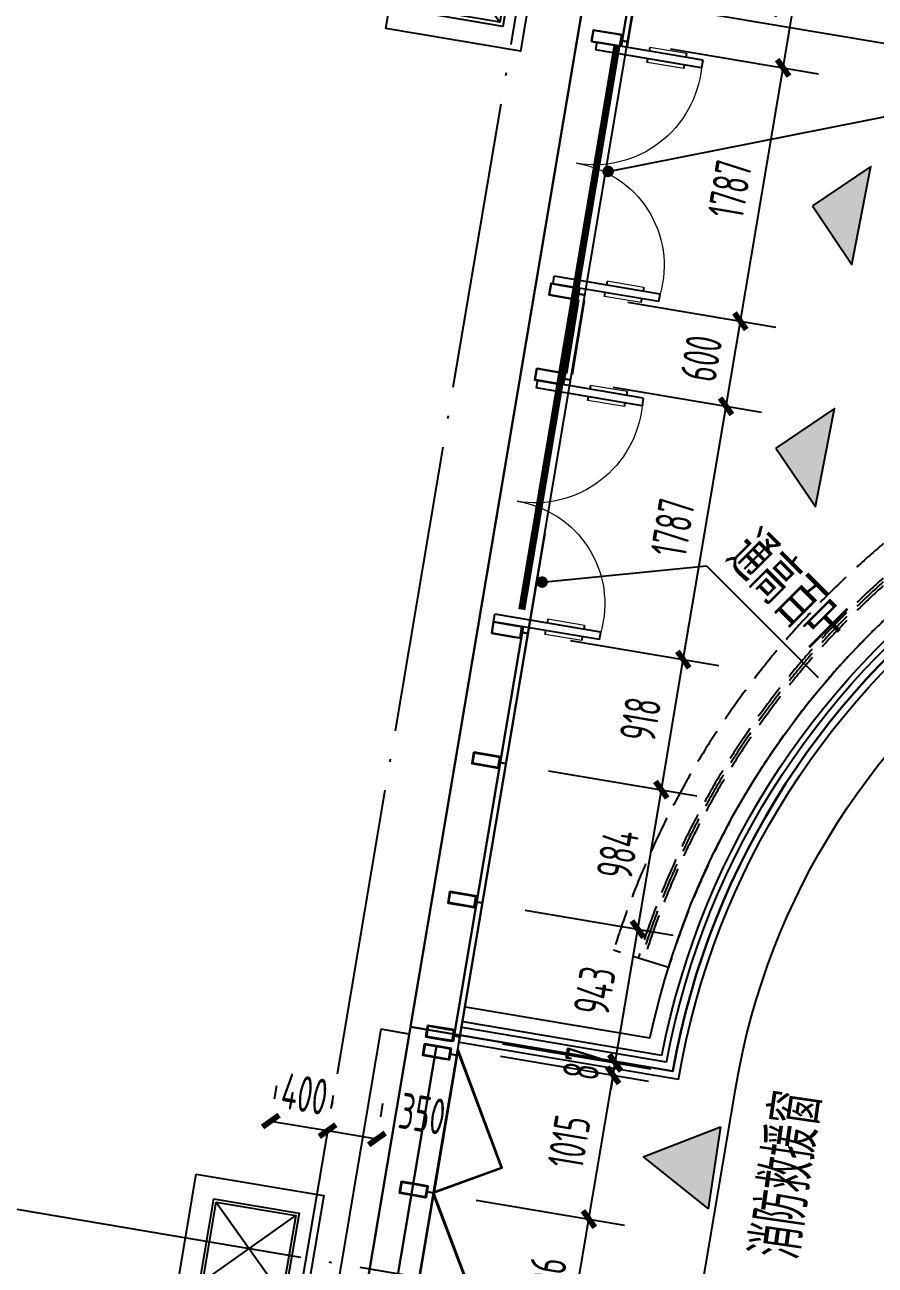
# Model space of a CAD drawing. Extents: x -936 to 12807311, y 101 to 1511157.
# Drawn here: x 12256062 to 12261976, y 1175407 to 1184034 of the extents above; entities that cross this region are included whole.
import ezdxf

# ---------------------------------------------------------------- set-up
doc = ezdxf.new("R2010")
doc.units = 0
doc.header["$LTSCALE"] = 1000
doc.header["$MEASUREMENT"] = 0
for name, pattern in [('PX-GRID-T2$0$DOTE', [2.4200000000000004, 2, -0.2, 0.02, -0.2]), ('PX-PLAN-F2-T2$0$ACAD_ISO05W100', [34, 24, -3, 0.5, -3, 0.5, -3]), ('PX-PLAN-F2-T2$0$DASH', [0.35, 0.25, -0.1]), ('PX-PLAN-F2-T2$0$DASHED', [0.75, 0.5, -0.25])]:
    doc.linetypes.add(name, pattern=pattern)
for name, color, linetype, lineweight in [('PX-GLAZ-F2$0$PX-GLAZ-F2$0$_EDO-ALUMINIUM-SECTION', 90, 'Continuous', 30), ('PX-GLAZ-F2$0$PX-GLAZ-F2$0$_EDO-GLASS-SECTION', 130, 'Continuous', 30), ('PX-GLAZ-F2$0$PX-GLAZ-F2$0$PX-GLAZ-F2$0$板边线', 36, 'Continuous', 30), ('PX-GLAZ-F2$0$PX-GLAZ-F3$0$_EDO-ALUMINIUM-SECTION', 90, 'Continuous', 30), ('PX-GLAZ-F2$0$PX-GLAZ-F3$0$_EDO-GLASS-SECTION', 130, 'Continuous', 30), ('PX-PLAN-F2-T2$0$板边线', 36, 'Continuous', 30)]:
    doc.layers.add(name, color=color, linetype=linetype, lineweight=lineweight)
for name, color, linetype in [('PX-GLAZ-F2$0$PX-GLAZ-F2$0$PX-GLAZ-F2$0$G-LINE2', 2, 'Continuous'), ('PX-GLAZ-F2$0$PX-GLAZ-F2$0$PX-GLAZ-F2$0$幕墙线', 104, 'Continuous'), ('PX-GLAZ-F2$0$PX-GLAZ-F2$0$PX-GLAZ-F2$0$平台轮廓', 3, 'Continuous'), ('PX-GLAZ-F2$0$PX-GLAZ-F2$0$PX-GLAZ-F2$0$挑檐', 53, 'Continuous'), ('PX-GLAZ-F2$0$PX-GLAZ-F3$0$WINDOW', 4, 'Continuous'), ('PX-GRID-T2$0$DOTE', 1, 'Continuous'), ('PX-PLAN-F2-T2$0$00-百叶位置', 3, 'Continuous'), ('PX-PLAN-F2-T2$0$A-FLOR', 2, 'Continuous'), ('PX-PLAN-F2-T2$0$A-SHFT', 161, 'Continuous'), ('PX-PLAN-F2-T2$0$DIM_LEAD', 3, 'Continuous'), ('PX-PLAN-F2-T2$0$E_STAIR', 2, 'Continuous'), ('PX-PLAN-F2-T2$0$PUB_DIM', 3, 'Continuous'), ('PX-PLAN-F2-T2$0$PUB_TEXT', 7, 'Continuous'), ('PX-PLAN-F2-T2$0$REDLINE', 1, 'PX-PLAN-F2-T2$0$ACAD_ISO05W100'), ('PX-PLAN-F2-T2$0$WALL', 9, 'Continuous'), ('PX-PLAN-F2-T2$0$X-01-10-01$0$A-FIRE-SYMB', 1, 'Continuous'), ('TX-CORE-T2-F2$0$T2-COLS-F2$0$0S-COLS-LINE', 90, 'Continuous')]:
    doc.layers.add(name, color=color, linetype=linetype)
doc.styles.add('PX-PLAN-F2-T2$0$XD2008', font='xd-hzs.shx', dxfattribs={"width": 0.7, "bigfont": 'xd-hztxt.shx'})
doc.styles.add('PX-PLAN-F2-T2$0$XD2008_T3', font='xd-hzs.shx', dxfattribs={"width": 0.7, "bigfont": 'xd-hztxt.shx'})
doc.dimstyles.new('PX-PLAN-F2-T2$0$_TCH_ARCH&&100', dxfattribs={"dimtxt": 250, "dimasz": 100, "dimexe": 250, "dimexo": 300, "dimgap": 100, "dimtad": 1, "dimdec": 0, "dimzin": 0, "dimdsep": 46, "dimtxsty": 'PX-PLAN-F2-T2$0$XD2008_T3', "dimblk": 'PX-PLAN-F2-T2$0$_ArchTick', "dimcen": 0.09, "dimclrd": 1, "dimclrt": 4, "dimazin": 2, "dimtfac": 1, "dimtdec": 0, "dimtix": 1, "dimtmove": 2, "dimatfit": 3, "dimfxl": 0, "dimtolj": 1, "dimtzin": 0, "dimarcsym": 0})

# ---------------------------------------------------------------- blocks, each defined once
blk = doc.blocks.new('PX-PLAN-F2-T2$0$X-01-10-01$0$A$C085A2715')
at = {"layer": 'PX-PLAN-F2-T2$0$X-01-10-01$0$A-FIRE-SYMB', "ltscale": 3}
h = blk.add_hatch(color=256, dxfattribs=at)
edge = h.paths.add_edge_path()
edge.add_line((0, 0), (-2080.34385581821, -2080.343855792351))
edge.add_line((-2080.34385580942, -2080.343855798244), (2080.343855801475, -2080.343855824046))
edge.add_line((2080.343855794519, -2080.343855828047), (1.833541318774223e-09, -9.894847607938573e-09))
blk.add_lwpolyline([(0, 0), (-2080.34385580942, -2080.343855798244), (2080.343855794519, -2080.343855828047), (0, 0)], dxfattribs=at)
blk = doc.blocks.new('PX-PLAN-F2-T2$0$eee')
at = {"layer": 'PX-PLAN-F2-T2$0$REDLINE', "linetype": 'PX-PLAN-F2-T2$0$DASHED', "ltscale": 10}
h = blk.add_hatch(color=10, dxfattribs=at)
h.dxf.hatch_style = 1
h.paths.add_polyline_path([(4266.175494085066, 14241.84335757792), (4406.630068412051, 14801.84857709892), (4821.38152760081, 14400.2087378893)])
at = {"layer": 'PX-PLAN-F2-T2$0$REDLINE', "color": 10, "linetype": 'PX-PLAN-F2-T2$0$DASHED', "ltscale": 10}
for points in [[(4266.175494085066, 14241.84335757792), (4406.630068412051, 14801.84857709892), (4821.38152760081, 14400.2087378893)], [(4266.175494085066, 14241.84335757792), (4821.38152760081, 14400.2087378893)]]:
    blk.add_lwpolyline(points, dxfattribs=at)
at = {"layer": 'PX-PLAN-F2-T2$0$A-SHFT', "linetype": 'PX-PLAN-F2-T2$0$DASH', "ltscale": 1000, "insert": (4944.558214220218, 14982.60149098001), "char_height": 350, "attachment_point": 5, "rotation": 136.34373353901313, "style": 'PX-PLAN-F2-T2$0$XD2008'}
blk.add_mtext_dynamic_manual_height_columns('消防救援窗', width=2638.099452360598, gutter_width=1750, heights=[0], dxfattribs=at)
blk = doc.blocks.new('PX-PLAN-F2-T2$0$A$C5CD76682')
at = {"layer": 'PX-PLAN-F2-T2$0$A-FLOR', "linetype": 'PX-PLAN-F2-T2$0$DASH'}
blk.add_line((-14700.3938829992, -115586.6341785095), (-15096.78993940353, -115533.0602439274), dxfattribs=at)
for points in [[(-68933.35133483633, -78064.47829573462), (-55368.02361179516, -64469.00203126902, -0.1986928279657215), (-49720.53189619258, -62119.58896399988), (-46347.69186406024, -62112.99582267599), (-46347.69293056801, -59066.19324477576), (-45279.02928960696, -59066.25828456646), (-34909.58160972968, -69435.86935456516, 0.1006262629319117), (-34477.59363347106, -72050.24720575986), (-33757.18446526863, -73939.30945010157, 0.03454356168441677), (-30907.60119462386, -79200.10828632815, 0.03812612594061024), (-27619.50314404629, -83592.30915138172), (-26196.47180199996, -85052.3194923331, 0.07572757434310838), (-21840.38793206587, -88509.80089817243, 0.172624993256685), (-3750.35230627656, -87883.58825255837), (-3744.766391277313, -110725.1958399038, 0.02621051408109469), (-4335.82475765422, -110692.7006314634), (-9101.299552245066, -110693.3660044852, 0.3753921733041224), (-14700.3938829992, -115586.6341785095)], [(-14878.77210838161, -115562.5259079472, -0.3753921733041775), (-9101.299551161006, -110513.3660044833), (-4335.612964402884, -110512.7006001375, -0.01763374313994001), (-3924.814569558948, -110528.2099464503), (-3930.287918843329, -88146.89971460542, -0.1703051523854325), (-21913.10867368057, -88675.56285597896, -0.07595757784907274), (-26326.86688517034, -85176.42309203139), (-27751.77665533312, -83714.48550998839, -0.03815961688018475), (-31059.49175537191, -79296.69636818022, -0.03457622140681653), (-33923.34988056682, -74008.74417679524), (-34645.77871554159, -72114.38594731921, -0.09771003371985143), (-35091.90856849216, -69508.09996965853), (-45353.59309916012, -59246.25374688162), (-46167.69286755659, -59246.20420006802), (-46167.69180117734, -62292.64430706622), (-49720.18003747426, -62299.58862009784, 0.1986928279656787), (-55240.60318947211, -64596.13989335252), (-68805.9309125524, -78191.61615785817)], [(-14898.5919112023, -115559.847211218, -0.3753921733041698), (-9101.299551041797, -110493.3660044847), (-4335.589659003541, -110492.7005966888, -0.01671499834421015), (-3944.819822285324, -110506.7332353196), (-3950.280805874616, -88175.98810034199, -0.1700499546230562), (-21921.18669195659, -88693.98063787166, -0.0759828745598297), (-26341.3547817003, -85190.21283852076), (-27766.47319384292, -83728.06119271228, -0.0381633226824409), (-31076.36848434247, -79307.42837727489, -0.03457983780074109), (-33941.81293746643, -74016.4585355143), (-34664.46594688296, -72121.51247415924, -0.09739365978734307), (-35112.11377280578, -69516.1789410566), (-45361.87796688639, -59266.25324269431), (-46147.6928605549, -59266.20541732246), (-46147.69179419056, -62312.60524977557), (-49720.14094206132, -62319.58858188661, 0.19869282796569), (-55226.44536476955, -64610.26632247353), (-68791.77308785543, -78205.74258698337)], [(-14918.41171402112, -115557.1685144897, -0.3753921733041062), (-9101.299550920725, -110473.3660044838), (-4335.566398179159, -110472.7005932457, -0.015802777303279), (-3964.825055746362, -110485.3353079013), (-3970.273701041937, -88205.04322223226, -0.1697952622343388), (-21929.26430450566, -88712.39837656962, -0.0760081199583969), (-26355.84258954972, -85204.0026759957), (-27781.1696290113, -83741.63698146446, -0.03816702541763414), (-31093.24521331489, -79318.1603863691, -0.03458345170460089), (-33960.27604588307, -74024.17275914596), (-34683.15317822434, -72128.63900099928, -0.09707877194841798), (-35132.30851110071, -69524.26837864378), (-45370.16283461452, -59286.25273850793), (-46127.69285355695, -59286.20663457736), (-46127.69178720377, -62332.56619248493), (-49720.10184664652, -62339.58854367537, 0.1986928279657), (-55212.28754006699, -64624.39275159361), (-68777.6152631566, -78219.86901610857)], [(-15096.78993940353, -115533.0602439274, -0.3753921733041229), (-9101.299549838528, -110293.3660044842), (-4335.359019456431, -110292.7005625363, -0.007873180019193196), (-4144.871323412284, -110296.1622010535), (-4150.210119074211, -88465.06102394965, -0.16752545991723), (-22001.9446068909, -88878.15614328673, -0.07623304675654877), (-26486.2288930025, -85328.1152835614), (-27913.43290915154, -83863.82383708749, -0.03820021271146339), (-31245.13577406295, -79414.74846822163, -0.03461586537929477), (-34126.44625825249, -74093.5949069229), (-34851.33826029487, -72192.77774255816, -0.09430977335149167), (-35313.59894663282, -69597.53553329734), (-45444.72664416209, -59466.24820082355), (-45947.69279054366, -59466.2175898701), (-45947.69172431901, -62512.21467687422), (-49719.7499879282, -62519.58819977334, 0.1986928279656756), (-55084.8671177458, -64751.53061367804), (-68650.19484087639, -78347.00687823398)]]:
    blk.add_lwpolyline(points, format="xyb", dxfattribs=at)
blk = doc.blocks.new('PX-PLAN-F2-T2$0$_ArchTick')
at = {"color": 0, "linetype": 'ByBlock', "const_width": 0.4}
blk.add_lwpolyline([(-0.5, -0.5), (0.5, 0.5)], dxfattribs=at)
blk = doc.blocks.new('*D868')
at = {"layer": 'Defpoints', "color": 0, "transparency": 16777216}
for p in [(12258511.43780387, 1176284.585465941), (12258143.94964943, 1176201.117314151), (12258487.5751979, 1176143.144147807)]:
    blk.add_point(p, dxfattribs=at)
at = {"layer": 'PX-PLAN-F2-T2$0$PUB_DIM', "color": 0, "lineweight": -2, "transparency": 16777216}
for p, q in [((12258193.85745327, 1176496.936872525), (12258209.40209193, 1176589.07493093)), ((12258537.48300174, 1176438.963706181), (12258553.0276404, 1176531.101764586))]:
    blk.add_line(p, q, dxfattribs=at)
at = {"layer": 'PX-PLAN-F2-T2$0$PUB_DIM', "color": 1, "lineweight": -2, "transparency": 16777216}
blk.add_line((12258167.8122554, 1176342.558632286), (12258511.43780387, 1176284.585465941), dxfattribs=at)
at = {"layer": 'PX-PLAN-F2-T2$0$PUB_DIM', "color": 1, "lineweight": -2, "transparency": 16777216, "xscale": 100, "yscale": 100, "zscale": 100}
for p, rotation in [((12258167.8122554, 1176342.558632286), 170.4237892473027), ((12258511.43780387, 1176284.585465941), 350.4237892473026)]:
    blk.add_blockref('PX-PLAN-F2-T2$0$_ArchTick', p, dxfattribs=dict(at, rotation=rotation))
at = {"layer": 'PX-PLAN-F2-T2$0$PUB_DIM', "color": 4, "transparency": 16777216, "insert": (12258826.67356253, 1176459.581588171), "char_height": 250, "attachment_point": 5, "rotation": 350.42378924730264, "style": 'PX-PLAN-F2-T2$0$XD2008_T3'}
blk.add_mtext('\\A1;350', dxfattribs=at)
blk = doc.blocks.new('*D869')
at = {"layer": 'Defpoints', "color": 0, "transparency": 16777216}
for p in [(12258167.8122554, 1176342.558632285), (12257749.11246924, 1176267.730409797), (12258143.94964943, 1176201.117314152)]:
    blk.add_point(p, dxfattribs=at)
at = {"layer": 'PX-PLAN-F2-T2$0$PUB_DIM', "color": 0, "lineweight": -2, "transparency": 16777216}
for p, q in [((12257799.02027307, 1176563.549968171), (12257814.56491174, 1176655.688026576)), ((12258193.85745327, 1176496.936872525), (12258209.40209193, 1176589.07493093))]:
    blk.add_line(p, q, dxfattribs=at)
at = {"layer": 'PX-PLAN-F2-T2$0$PUB_DIM', "color": 1, "lineweight": -2, "transparency": 16777216}
blk.add_line((12257772.97507521, 1176409.171727931), (12258167.8122554, 1176342.558632285), dxfattribs=at)
at = {"layer": 'PX-PLAN-F2-T2$0$PUB_DIM', "color": 1, "lineweight": -2, "transparency": 16777216, "xscale": 100, "yscale": 100, "zscale": 100}
for p, rotation in [((12257772.97507521, 1176409.171727931), 170.4237892472981), ((12258167.8122554, 1176342.558632285), 350.4237892472981)]:
    blk.add_blockref('PX-PLAN-F2-T2$0$_ArchTick', p, dxfattribs=dict(at, rotation=rotation))
at = {"layer": 'PX-PLAN-F2-T2$0$PUB_DIM', "color": 4, "transparency": 16777216, "insert": (12258007.82451819, 1176597.729848888), "char_height": 250, "attachment_point": 5, "rotation": 350.42378924662603, "style": 'PX-PLAN-F2-T2$0$XD2008_T3'}
blk.add_mtext('\\A1;400', dxfattribs=at)
blk = doc.blocks.new('*D987')
at = {"layer": 'Defpoints', "color": 0, "transparency": 16777216}
for p in [(12260409.11875334, 1184821.634729553), (12261488.67980905, 1184639.53799253), (12260256.37717454, 1183916.105818073)]:
    blk.add_point(p, dxfattribs=at)
at = {"layer": 'PX-PLAN-F2-T2$0$PUB_DIM', "color": 0, "lineweight": -2, "transparency": 16777216}
for p, q in [((12260704.9399443, 1184771.736603522), (12261735.19746818, 1184597.956220838)), ((12260552.1983655, 1183866.207692043), (12261582.45588938, 1183692.427309359))]:
    blk.add_line(p, q, dxfattribs=at)
at = {"layer": 'PX-PLAN-F2-T2$0$PUB_DIM', "color": 1, "lineweight": -2, "transparency": 16777216}
blk.add_line((12261335.93823025, 1183734.009081051), (12261488.67980905, 1184639.53799253), dxfattribs=at)
at = {"layer": 'PX-PLAN-F2-T2$0$PUB_DIM', "color": 1, "lineweight": -2, "transparency": 16777216, "xscale": 100, "yscale": 100, "zscale": 100}
for p, rotation in [((12261488.67980905, 1184639.53799253), 80.42566368662746), ((12261335.93823025, 1183734.009081051), 260.4256636866274)]:
    blk.add_blockref('PX-PLAN-F2-T2$0$_ArchTick', p, dxfattribs=dict(at, rotation=rotation))
at = {"layer": 'PX-PLAN-F2-T2$0$PUB_DIM', "color": 4, "transparency": 16777216, "insert": (12261190.44312643, 1184224.197131317), "char_height": 250, "attachment_point": 5, "rotation": 80.42566368662746, "style": 'PX-PLAN-F2-T2$0$XD2008_T3'}
blk.add_mtext('\\A1;918', dxfattribs=at)
blk = doc.blocks.new('*D988')
at = {"layer": 'Defpoints', "color": 0, "transparency": 16777216}
for p in [(12260256.37717454, 1183916.105818074), (12261335.93823025, 1183734.009081051), (12259959.17697754, 1182154.153552025)]:
    blk.add_point(p, dxfattribs=at)
at = {"layer": 'PX-PLAN-F2-T2$0$PUB_DIM', "color": 0, "lineweight": -2, "transparency": 16777216}
for p, q in [((12260552.1983655, 1183866.207692043), (12261582.45588938, 1183692.427309359)), ((12260254.99816849, 1182104.255425994), (12261285.25569237, 1181930.47504331))]:
    blk.add_line(p, q, dxfattribs=at)
at = {"layer": 'PX-PLAN-F2-T2$0$PUB_DIM', "color": 1, "lineweight": -2, "transparency": 16777216}
blk.add_line((12261038.73803324, 1181972.056815002), (12261335.93823025, 1183734.009081051), dxfattribs=at)
at = {"layer": 'PX-PLAN-F2-T2$0$PUB_DIM', "color": 1, "lineweight": -2, "transparency": 16777216, "xscale": 100, "yscale": 100, "zscale": 100}
for p, rotation in [((12261335.93823025, 1183734.009081051), 80.42566368661909), ((12261038.73803324, 1181972.056815002), 260.4256636866191)]:
    blk.add_blockref('PX-PLAN-F2-T2$0$_ArchTick', p, dxfattribs=dict(at, rotation=rotation))
at = {"layer": 'PX-PLAN-F2-T2$0$PUB_DIM', "color": 4, "transparency": 16777216, "insert": (12260965.47223853, 1182890.456542549), "char_height": 250, "attachment_point": 5, "rotation": 80.42566368661909, "style": 'PX-PLAN-F2-T2$0$XD2008_T3'}
blk.add_mtext('\\A1;1787', dxfattribs=at)
blk = doc.blocks.new('*D989')
at = {"layer": 'Defpoints', "color": 0, "transparency": 16777216}
for p in [(12259959.17697754, 1182154.153552024), (12261038.73803324, 1181972.056815003), (12259859.38136963, 1181562.514988986)]:
    blk.add_point(p, dxfattribs=at)
at = {"layer": 'PX-PLAN-F2-T2$0$PUB_DIM', "color": 0, "lineweight": -2, "transparency": 16777216}
for p, q in [((12260254.99816849, 1182104.255425994), (12261285.25569237, 1181930.475043311)), ((12260155.20256058, 1181512.616862955), (12261185.46008446, 1181338.836480272))]:
    blk.add_line(p, q, dxfattribs=at)
at = {"layer": 'PX-PLAN-F2-T2$0$PUB_DIM', "color": 1, "lineweight": -2, "transparency": 16777216}
blk.add_line((12260938.94242533, 1181380.418251964), (12261038.73803324, 1181972.056815003), dxfattribs=at)
at = {"layer": 'PX-PLAN-F2-T2$0$PUB_DIM', "color": 1, "lineweight": -2, "transparency": 16777216, "xscale": 100, "yscale": 100, "zscale": 100}
for p, rotation in [((12261038.73803324, 1181972.056815003), 80.42566368666884), ((12260938.94242533, 1181380.418251964), 260.4256636866689)]:
    blk.add_blockref('PX-PLAN-F2-T2$0$_ArchTick', p, dxfattribs=dict(at, rotation=rotation))
at = {"layer": 'PX-PLAN-F2-T2$0$PUB_DIM', "color": 4, "transparency": 16777216, "insert": (12260766.97433607, 1181713.661128005), "char_height": 250, "attachment_point": 5, "rotation": 80.42566368666884, "style": 'PX-PLAN-F2-T2$0$XD2008_T3'}
blk.add_mtext('\\A1;600', dxfattribs=at)
blk = doc.blocks.new('*D990')
at = {"layer": 'Defpoints', "color": 0, "transparency": 16777216}
for p in [(12259859.38136963, 1181562.514988986), (12260938.94242534, 1181380.418251964), (12259562.18650776, 1179800.594352308)]:
    blk.add_point(p, dxfattribs=at)
at = {"layer": 'PX-PLAN-F2-T2$0$PUB_DIM', "color": 0, "lineweight": -2, "transparency": 16777216}
for p, q in [((12260155.20256059, 1181512.616862955), (12261185.46008447, 1181338.836480272)), ((12259858.00769872, 1179750.696226278), (12260888.2652226, 1179576.915843594))]:
    blk.add_line(p, q, dxfattribs=at)
at = {"layer": 'PX-PLAN-F2-T2$0$PUB_DIM', "color": 1, "lineweight": -2, "transparency": 16777216}
blk.add_line((12260641.74756347, 1179618.497615286), (12260938.94242534, 1181380.418251964), dxfattribs=at)
at = {"layer": 'PX-PLAN-F2-T2$0$PUB_DIM', "color": 1, "lineweight": -2, "transparency": 16777216, "xscale": 100, "yscale": 100, "zscale": 100}
for p, rotation in [((12260938.94242534, 1181380.418251964), 80.42566368665398), ((12260641.74756347, 1179618.497615286), 260.425663686654)]:
    blk.add_blockref('PX-PLAN-F2-T2$0$_ArchTick', p, dxfattribs=dict(at, rotation=rotation))
at = {"layer": 'PX-PLAN-F2-T2$0$PUB_DIM', "color": 4, "transparency": 16777216, "insert": (12260568.47910118, 1180536.881528147), "char_height": 250, "attachment_point": 5, "rotation": 80.42566368665396, "style": 'PX-PLAN-F2-T2$0$XD2008_T3'}
blk.add_mtext('\\A1;1787', dxfattribs=at)
blk = doc.blocks.new('*D991')
at = {"layer": 'Defpoints', "color": 0, "transparency": 16777216}
for p in [(12259562.18650776, 1179800.594352309), (12260641.74756346, 1179618.497615286), (12259409.55988536, 1178895.746960178)]:
    blk.add_point(p, dxfattribs=at)
at = {"layer": 'PX-PLAN-F2-T2$0$PUB_DIM', "color": 0, "lineweight": -2, "transparency": 16777216}
for p, q in [((12259858.00769872, 1179750.696226278), (12260888.2652226, 1179576.915843594)), ((12259705.38107631, 1178845.848834148), (12260735.63860019, 1178672.068451464))]:
    blk.add_line(p, q, dxfattribs=at)
at = {"layer": 'PX-PLAN-F2-T2$0$PUB_DIM', "color": 1, "lineweight": -2, "transparency": 16777216}
blk.add_line((12260489.12094106, 1178713.650223156), (12260641.74756346, 1179618.497615286), dxfattribs=at)
at = {"layer": 'PX-PLAN-F2-T2$0$PUB_DIM', "color": 1, "lineweight": -2, "transparency": 16777216, "xscale": 100, "yscale": 100, "zscale": 100}
for p, rotation in [((12260641.74756346, 1179618.497615286), 80.42566368664262), ((12260489.12094106, 1178713.650223156), 260.4256636866426)]:
    blk.add_blockref('PX-PLAN-F2-T2$0$_ArchTick', p, dxfattribs=dict(at, rotation=rotation))
at = {"layer": 'PX-PLAN-F2-T2$0$PUB_DIM', "color": 4, "transparency": 16777216, "insert": (12260343.56835905, 1179203.497513743), "char_height": 250, "attachment_point": 5, "rotation": 80.42566368664262, "style": 'PX-PLAN-F2-T2$0$XD2008_T3'}
blk.add_mtext('\\A1;918', dxfattribs=at)
blk = doc.blocks.new('*D992')
at = {"layer": 'Defpoints', "color": 0, "transparency": 16777216}
for p in [(12259409.55988535, 1178895.746960177), (12260489.12094106, 1178713.650223155), (12259245.93753308, 1177925.711350312)]:
    blk.add_point(p, dxfattribs=at)
at = {"layer": 'PX-PLAN-F2-T2$0$PUB_DIM', "color": 0, "lineweight": -2, "transparency": 16777216}
for p, q in [((12259705.38107631, 1178845.848834147), (12260735.63860019, 1178672.068451463)), ((12259541.75872404, 1177875.813224282), (12260572.01624792, 1177702.032841598))]:
    blk.add_line(p, q, dxfattribs=at)
at = {"layer": 'PX-PLAN-F2-T2$0$PUB_DIM', "color": 1, "lineweight": -2, "transparency": 16777216}
blk.add_line((12260325.49858879, 1177743.61461329), (12260489.12094106, 1178713.650223155), dxfattribs=at)
at = {"layer": 'PX-PLAN-F2-T2$0$PUB_DIM', "color": 1, "lineweight": -2, "transparency": 16777216, "xscale": 100, "yscale": 100, "zscale": 100}
for p, rotation in [((12260489.12094106, 1178713.650223155), 80.42566368663881), ((12260325.49858879, 1177743.61461329), 260.4256636866388)]:
    blk.add_blockref('PX-PLAN-F2-T2$0$_ArchTick', p, dxfattribs=dict(at, rotation=rotation))
at = {"layer": 'PX-PLAN-F2-T2$0$PUB_DIM', "color": 4, "transparency": 16777216, "insert": (12260185.44387171, 1178266.056012747), "char_height": 250, "attachment_point": 5, "rotation": 80.42566368663881, "style": 'PX-PLAN-F2-T2$0$XD2008_T3'}
blk.add_mtext('\\A1;984', dxfattribs=at)
blk = doc.blocks.new('*D993')
at = {"layer": 'Defpoints', "color": 0, "transparency": 16777216}
for p in [(12259245.93753308, 1177925.711350313), (12260325.49858879, 1177743.614613289), (12259089.06416795, 1176995.687131061)]:
    blk.add_point(p, dxfattribs=at)
at = {"layer": 'PX-PLAN-F2-T2$0$PUB_DIM', "color": 0, "lineweight": -2, "transparency": 16777216}
for p, q in [((12259541.75872404, 1177875.813224282), (12260572.01624792, 1177702.032841597)), ((12259384.88535891, 1176945.78900503), (12260415.14288278, 1176772.008622345))]:
    blk.add_line(p, q, dxfattribs=at)
at = {"layer": 'PX-PLAN-F2-T2$0$PUB_DIM', "color": 1, "lineweight": -2, "transparency": 16777216}
blk.add_line((12260168.62522366, 1176813.590394037), (12260325.49858879, 1177743.614613289), dxfattribs=at)
at = {"layer": 'PX-PLAN-F2-T2$0$PUB_DIM', "color": 1, "lineweight": -2, "transparency": 16777216, "xscale": 100, "yscale": 100, "zscale": 100}
for p, rotation in [((12260325.49858879, 1177743.614613289), 80.42566368660971), ((12260168.62522366, 1176813.590394037), 260.4256636866097)]:
    blk.add_blockref('PX-PLAN-F2-T2$0$_ArchTick', p, dxfattribs=dict(at, rotation=rotation))
at = {"layer": 'PX-PLAN-F2-T2$0$PUB_DIM', "color": 4, "transparency": 16777216, "insert": (12260025.19601301, 1177316.026098188), "char_height": 250, "attachment_point": 5, "rotation": 80.42566368660971, "style": 'PX-PLAN-F2-T2$0$XD2008_T3'}
blk.add_mtext('\\A1;943', dxfattribs=at)
blk = doc.blocks.new('*D994')
at = {"layer": 'Defpoints', "color": 0, "transparency": 16777216}
for p in [(12259074.59206026, 1176909.889196903), (12259089.06416795, 1176995.68713107), (12260168.62522366, 1176813.590394037)]:
    blk.add_point(p, dxfattribs=at)
at = {"layer": 'PX-PLAN-F2-T2$0$PUB_DIM', "color": 0, "lineweight": -2, "transparency": 16777216}
for p, q in [((12259384.88535891, 1176945.789005037), (12260415.14288279, 1176772.008622343)), ((12259370.41325122, 1176859.99107087), (12260400.6707751, 1176686.210688176))]:
    blk.add_line(p, q, dxfattribs=at)
at = {"layer": 'PX-PLAN-F2-T2$0$PUB_DIM', "color": 1, "lineweight": -2, "transparency": 16777216}
for p, q in [((12260168.62522366, 1176813.590394037), (12260185.25793234, 1176912.197457689)), ((12260154.15311597, 1176727.79245987), (12260168.62522366, 1176813.590394037)), ((12260154.15311597, 1176727.79245987), (12260137.52040729, 1176629.185396218))]:
    blk.add_line(p, q, dxfattribs=at)
at = {"layer": 'PX-PLAN-F2-T2$0$PUB_DIM', "color": 1, "lineweight": -2, "transparency": 16777216, "xscale": 100, "yscale": 100, "zscale": 100}
for p, rotation in [((12260168.62522366, 1176813.590394037), 260.425663686117), ((12260154.15311597, 1176727.79245987), 80.42566368611703)]:
    blk.add_blockref('PX-PLAN-F2-T2$0$_ArchTick', p, dxfattribs=dict(at, rotation=rotation))
at = {"layer": 'PX-PLAN-F2-T2$0$PUB_DIM', "color": 4, "transparency": 16777216, "insert": (12259939.52327659, 1176808.11502148), "char_height": 250, "attachment_point": 5, "rotation": 80.42566368611706, "style": 'PX-PLAN-F2-T2$0$XD2008_T3'}
blk.add_mtext('\\A1;87', dxfattribs=at)
blk = doc.blocks.new('*D995')
at = {"layer": 'Defpoints', "color": 0, "transparency": 16777216}
for p in [(12259074.59206026, 1176909.889196893), (12260154.15311597, 1176727.792459871), (12258905.83230185, 1175909.39645918)]:
    blk.add_point(p, dxfattribs=at)
at = {"layer": 'PX-PLAN-F2-T2$0$PUB_DIM', "color": 0, "lineweight": -2, "transparency": 16777216}
for p, q in [((12259370.41325122, 1176859.991070862), (12260400.6707751, 1176686.21068818)), ((12259201.65349281, 1175859.49833315), (12260231.91101669, 1175685.717950467))]:
    blk.add_line(p, q, dxfattribs=at)
at = {"layer": 'PX-PLAN-F2-T2$0$PUB_DIM', "color": 1, "lineweight": -2, "transparency": 16777216}
blk.add_line((12259985.39335756, 1175727.299722159), (12260154.15311597, 1176727.792459871), dxfattribs=at)
at = {"layer": 'PX-PLAN-F2-T2$0$PUB_DIM', "color": 1, "lineweight": -2, "transparency": 16777216, "xscale": 100, "yscale": 100, "zscale": 100}
for p, rotation in [((12260154.15311597, 1176727.792459871), 80.42566368669748), ((12259985.39335756, 1175727.299722159), 260.4256636866974)]:
    blk.add_blockref('PX-PLAN-F2-T2$0$_ArchTick', p, dxfattribs=dict(at, rotation=rotation))
at = {"layer": 'PX-PLAN-F2-T2$0$PUB_DIM', "color": 4, "transparency": 16777216, "insert": (12259847.90734354, 1176264.969685537), "char_height": 250, "attachment_point": 5, "rotation": 80.42566368669746, "style": 'PX-PLAN-F2-T2$0$XD2008_T3'}
blk.add_mtext('\\A1;1015', dxfattribs=at)
blk = doc.blocks.new('*D996')
at = {"layer": 'Defpoints', "color": 0, "transparency": 16777216}
for p in [(12258905.83230185, 1175909.396459182), (12259985.39335755, 1175727.299722159), (12258738.49091559, 1174917.312545056)]:
    blk.add_point(p, dxfattribs=at)
at = {"layer": 'PX-PLAN-F2-T2$0$PUB_DIM', "color": 0, "lineweight": -2, "transparency": 16777216}
for p, q in [((12259201.6534928, 1175859.498333152), (12260231.91101668, 1175685.717950466)), ((12259034.31210654, 1174867.414419025), (12260064.56963042, 1174693.63403634))]:
    blk.add_line(p, q, dxfattribs=at)
at = {"layer": 'PX-PLAN-F2-T2$0$PUB_DIM', "color": 1, "lineweight": -2, "transparency": 16777216}
blk.add_line((12259818.05197129, 1174735.215808032), (12259985.39335755, 1175727.299722159), dxfattribs=at)
at = {"layer": 'PX-PLAN-F2-T2$0$PUB_DIM', "color": 1, "lineweight": -2, "transparency": 16777216, "xscale": 100, "yscale": 100, "zscale": 100}
for p, rotation in [((12259985.39335755, 1175727.299722159), 80.42566368655513), ((12259818.05197129, 1174735.215808032), 260.4256636865551)]:
    blk.add_blockref('PX-PLAN-F2-T2$0$_ArchTick', p, dxfattribs=dict(at, rotation=rotation))
at = {"layer": 'PX-PLAN-F2-T2$0$PUB_DIM', "color": 4, "transparency": 16777216, "insert": (12259679.85677121, 1175268.681359619), "char_height": 250, "attachment_point": 5, "rotation": 80.42566368655513, "style": 'PX-PLAN-F2-T2$0$XD2008_T3'}
blk.add_mtext('\\A1;1006', dxfattribs=at)
blk = doc.blocks.new('TX-CORE-T2-F2$0$T2-COLS-F2$0$COL-600X600')
at = {"layer": 'Defpoints'}
for p, q in [((-279.9999999990687, -280.0000000018626), (280, 280.0000000018626)), ((-280, 279.9999999981374), (280, -280.0000000018626))]:
    blk.add_line(p, q, dxfattribs=at)
blk.add_lwpolyline([(-450.0000000009313, 449.9999999981374), (449.9999999990687, 450), (450, -450), (-450, -450.0000000018626)], close=True, dxfattribs=at)
at = {"layer": 'TX-CORE-T2-F2$0$T2-COLS-F2$0$0S-COLS-LINE'}
for points in [[(-300, 300), (300, 300), (300, -300.0000000018626), (-300, -300)], [(-280, 279.9999999981374), (280, 280), (280, -280.0000000018626), (-280, -280.0000000018626)]]:
    blk.add_lwpolyline(points, close=True, dxfattribs=at)
blk = doc.blocks.new('*U439')
at = {"layer": 'Defpoints'}
for p, q in [((-299.9999999988358, -300.0000000006985), (299.9999999993015, 300.0000000011642)), ((-299.9999999988358, 299.9999999993015), (300.0000000011642, -300.0000000016298))]:
    blk.add_line(p, q, dxfattribs=at)
blk.add_lwpolyline([(-474.9999999988358, 475.0000000002328), (474.9999999993015, 475.0000000011642), (474.9999999993015, -474.9999999993015), (-474.9999999988358, -474.9999999997672)], close=True, dxfattribs=at)
at = {"layer": 'TX-CORE-T2-F2$0$T2-COLS-F2$0$0S-COLS-LINE'}
for points in [[(-324.9999999969732, 325.0000000020955), (325.0000000011642, 325.0000000011642), (324.9999999993015, -325.0000000006985), (-324.9999999988358, -324.9999999979045)], [(-300.0000000006985, 299.9999999993015), (299.9999999993015, 300.0000000011642), (300.0000000011642, -300.0000000006985), (-299.9999999988358, -300.0000000002328)]]:
    blk.add_lwpolyline(points, close=True, dxfattribs=at)
blk = doc.blocks.new('TX-CORE-T2-F2$0$T2-COLS-F2')
at = {"layer": 'TX-CORE-T2-F2$0$T2-COLS-F2$0$0S-COLS-LINE'}
for name, p, rotation in [('*U439', (12259120.78732899, 1184396.740449593), 350.4236160359807), ('TX-CORE-T2-F2$0$T2-COLS-F2$0$COL-600X600', (12257623.52638512, 1175522.158224724), 350.4236160359247)]:
    blk.add_blockref(name, p, dxfattribs=dict(at, rotation=rotation))
blk = doc.blocks.new('TX-CORE-T2-F2')
blk.add_blockref('TX-CORE-T2-F2$0$T2-COLS-F2', (0, 0))
blk = doc.blocks.new('PX-GLAZ-F2$0$PX-GLAZ-F2$0$标准块')
at = {"layer": 'PX-GLAZ-F2$0$PX-GLAZ-F2$0$_EDO-ALUMINIUM-SECTION'}
blk.add_line((0, 0), (0.003930399194359779, -45.99634640989825, 0.08170139435610035), dxfattribs=at)
at = {"layer": 'PX-GLAZ-F2$0$PX-GLAZ-F2$0$_EDO-ALUMINIUM-SECTION', "extrusion": (1.582938578771372e-17, 0.001776255547346146, 0.9999984224568711)}
for points in [[(40.00000000745058, -48.99682280369665), (40.00000000745058, -84.9997323684765), (40.00005751848221, -232.9989440002123), (-39.99993549473584, -232.9989529884207), (-39.99999388121068, -85.16722874860984), (-40.00000705569983, -45.9998373127823), (40.00000000745058, -45.99300130209959)], [(37.00000000931323, -48.99682280276532), (37.00000001117587, -84.9997323684765), (37.00000001117587, -84.9997323684765), (37.00005752034485, -229.9989538018185), (-36.99993549287319, -229.9989621157482), (-36.9999930113554, -84.99974068426889), (-36.99999394081533, -84.99973236940782), (-37.00000604242086, -48.99957150742597), (37.00000000745058, -48.99324819854563)]]:
    blk.add_lwpolyline(points, close=True, dxfattribs=at)
blk = doc.blocks.new('PX-GLAZ-F2$0$PX-GLAZ-F3$0$标准块')
at = {"layer": 'PX-GLAZ-F2$0$PX-GLAZ-F3$0$_EDO-ALUMINIUM-SECTION'}
blk.add_line((0, 4.911271389573812e-10), (0.004185503677220481, -48.98160460275862, 0.08700398414610287), dxfattribs=at)
at = {"layer": 'PX-GLAZ-F2$0$PX-GLAZ-F3$0$_EDO-ALUMINIUM-SECTION', "extrusion": (1.582935171828836e-17, 0.001776255547346145, 0.9999984224568709)}
blk.add_lwpolyline([(40.29870403894031, -51.98206967038504), (40.29870403894577, -87.98509282774717), (40.01791734999119, -248.9794410341671), (-39.98207566508405, -248.9794500223536), (-39.70128985157996, -88.15258973619954), (-39.70130302234381, -48.98507472283909), (40.29870404080296, -48.97823869126707)], close=True, dxfattribs=at)
blk = doc.blocks.new('PX-GLAZ-F2$0$PX-GLAZ-F3$0$$DorLib2D$00000011')
for p, q in [((-0.5333333412554566, 0.4576245719563303), (-0.5333333412559114, -0.009042094710821402)), ((-0.5333333412554566, 0.4576245719563303), (-0.5000000079221536, 0.4576245719572398)), ((-0.5000000079221536, 0.4576245719572398), (-0.5000000079221536, -0.009042094710821402)), ((0.5000994413021544, 0.4708801651422618), (0.5000994413007902, 0.004213498476019595)), ((0.5334327746336385, 0.4708801651440808), (0.5000994413021544, 0.4708801651422618)), ((0.5334327746336385, 0.4708801651440808), (0.533432774634548, 0.00421349847692909)), ((-0.550000007921426, 0.3829496045109408), (-0.5333333412545471, 0.3829496045109408)), ((-0.4833333412552747, 0.3829496045109408), (-0.5000000079226083, 0.3829496045118503)), ((0.4834327746352756, 0.3962051976986913), (0.5000994413007902, 0.3962051976986913)), ((0.5500994413009721, 0.3962051976996008), (0.533432774634548, 0.3962051976986913)), ((-0.550000007921426, 0.2213079274524716), (-0.5333333412554566, 0.2213079274542906)), ((-0.4833333412561842, 0.2213079274524716), (-0.5000000079221536, 0.2213079274524716)), ((0.4834327746348208, 0.2345635206384031), (0.5000994413021544, 0.2345635206393126)), ((0.5500994413009721, 0.2345635206402221), (0.5334327746350027, 0.2345635206393126)), ((0.5334327746350027, 0.00421349847692909), (0.5000994413007902, 0.004213498476019595)), ((-0.5333333412559114, -0.009042094711730897), (-0.5000000079221536, -0.009042094710821402))]:
    blk.add_line(p, q)
at = {"lineweight": 13}
for p, q in [((-0.550000007921426, 0.3829496045109408), (-0.550000007921426, 0.2213079274524716)), ((-0.4833333412552747, 0.3829496045109408), (-0.4833333412561842, 0.2213079274524716)), ((0.4834327746352756, 0.3962051976986913), (0.4834327746348208, 0.2345635206384031)), ((0.5500994413009721, 0.3962051976996008), (0.5500994413009721, 0.2345635206402221))]:
    blk.add_line(p, q, dxfattribs=at)
for centre, radius, start, end in [((-0.4495311820251118, 0.01088560561038321, 0.001160113367588804), 0.4495807006921763, 359.1496574233802, 96.44546961048843), ((0.4684883009263103, 0.003458955537098518), 0.4684889020954247, 86.13104582455307, 179.9077200356431)]:
    blk.add_arc(centre, radius, start, end, dxfattribs=at)
blk = doc.blocks.new('PX-GLAZ-F2')
at = {"layer": 'PX-GLAZ-F2$0$PX-GLAZ-F2$0$_EDO-ALUMINIUM-SECTION'}
blk.add_lwpolyline([(12224760.25128515, 1188028.388679824), (12226613.69519658, 1186174.955012612, -0.1072892985715656), (12231238.85093749, 1178985.017986849), (12237273.5785629, 1162848.563401733, 0.2675740430315334), (12240624.37258755, 1160082.915822869), (12251365.84168272, 1158270.878924541, 0.4142081068710295), (12256378.8234796, 1161836.591839584), (12258925.60882612, 1176931.819757678)], format="xyb", dxfattribs=at)
for points in [[(12258904.53506733, 1175909.615272334), (12259380.3754232, 1176083.022320379), (12259072.80597816, 1176906.985448987)], [(12258908.35077271, 1175914.198800031), (12259376.50750552, 1176084.80576108), (12259073.90453222, 1176895.463960811)], [(12258737.15706811, 1174917.537533975), (12259213.18012812, 1175092.027500361), (12258904.5349337, 1175909.615294885)], [(12258740.97463324, 1174922.1320889), (12259209.30368393, 1175093.801756146), (12258905.6471533, 1175898.17479568)]]:
    blk.add_lwpolyline(points, close=True, dxfattribs=at)
at = {"layer": 'PX-GLAZ-F2$0$PX-GLAZ-F2$0$_EDO-GLASS-SECTION', "elevation": 41.43412351709873}
for points in [[(12260249.43359377, 1183876.711924269), (12261577.40544045, 1191747.825884433, 0.2872720779218962), (12259608.984525, 1196504.872240698), (12257431.67605784, 1198055.921299935)], [(12260209.99102942, 1183883.366555556), (12261537.96286055, 1191754.480423541, 0.2872720779218951), (12259585.77634441, 1196472.293407795), (12257408.46787724, 1198023.342467032)]]:
    blk.add_lwpolyline(points, format="xyb", dxfattribs=at)
for points in [[(12259081.86373786, 1176956.327719345), (12259678.92819097, 1180495.229815652)], [(12259042.42115796, 1176962.982258453), (12259528.89614119, 1179846.793050598)]]:
    blk.add_lwpolyline(points, dxfattribs=at)
at = {"layer": 'PX-GLAZ-F2$0$PX-GLAZ-F2$0$PX-GLAZ-F2$0$G-LINE2'}
for points in [[(12260492.53720693, 1176865.212780751, -0.4065742058810266), (12266856.75276927, 1181267.798460697), (12271555.80634832, 1180475.679910392, -0.1976612607034805), (12275130.68060082, 1178234.565328395), (12275163.10250815, 1178189.202062421)], [(12260524.4430469, 1176819.264548026, -0.408637677820336), (12266850.09827594, 1181228.355873073), (12271549.10444568, 1180436.245314151, -0.1976587376268548), (12275098.13790495, 1178211.306503281), (12275153.91323675, 1178133.268182312)]]:
    blk.add_lwpolyline(points, format="xyb", dxfattribs=at)
for points in [[(12260492.53720693, 1176865.212780751), (12259110.54474327, 1177098.373433924)], [(12260524.4430469, 1176819.264548026), (12259103.89025004, 1177058.930846288)]]:
    blk.add_lwpolyline(points, dxfattribs=at)
at = {"layer": 'PX-GLAZ-F2$0$PX-GLAZ-F2$0$PX-GLAZ-F2$0$幕墙线'}
blk.add_lwpolyline([(12259213.18009374, 1175092.027465985), (12258904.53463494, 1175909.615092913), (12259380.37538882, 1176083.022286001), (12259072.80594378, 1176906.985414619), (12260257.21330974, 1183927.168392155), (12261576.66291933, 1191747.769610287, 0.28554393427479), (12259613.19438429, 1196512.374953899), (12253109.8404348, 1201145.193555735), (12251394.4594241, 1202359.628373569, -0.04686082838644075), (12248952.33263711, 1204439.607521504, -0.04530235807355636), (12247616.31338672, 1206058.892070316, -0.04858221251671417), (12245981.56718872, 1209019.128617692), (12248053.78941447, 1210502.589564155), (12245734.06791019, 1223062.231179444, 0.09436380709108651)], format="xyb", dxfattribs=at)
at = {"layer": 'PX-GLAZ-F2$0$PX-GLAZ-F2$0$PX-GLAZ-F2$0$平台轮廓', "ltscale": 100}
blk.add_lwpolyline([(12224100.1653158, 1188475.75602978), (12223535.18085895, 1187910.770840481), (12225942.02942006, 1185503.928528109, -0.1072895632526993), (12230349.13991877, 1178652.956953138), (12236383.05545681, 1162515.910651781, 0.2675740428470937), (12240465.63208266, 1159146.271074891), (12251256.42476282, 1157325.913514771, 0.414208106871037), (12258631.84625697, 1162572.019872548), (12261003.95114493, 1176631.887139511, -0.414213222373079), (12266766.08529776, 1180730.393204295), (12271464.47561844, 1179938.386453936, -0.197624323764968), (12274687.28636963, 1177917.663836213), (12277074.97876072, 1174576.912662164, 0.1972663651005048), (12281463.10264201, 1171846.089276327), (12294714.9260508, 1169610.329047972), (12294846.94838936, 1170392.853351991)], format="xyb", dxfattribs=at)
at = {"layer": 'PX-GLAZ-F2$0$PX-GLAZ-F2$0$PX-GLAZ-F2$0$挑檐'}
for points in [[(12260410.05527591, 1176985.612473967, -0.4013080801886695), (12266874.22081424, 1181371.335253217), (12271573.39794114, 1180579.195877511, -0.1953851587308419), (12275187.04724905, 1178335.900834561)], [(12260609.52429722, 1176698.426314796), (12260609.52534592, 1176698.432530588, -0.4142132223730743), (12266832.63023098, 1181124.819080555), (12271531.51102976, 1180332.729654351, -0.1976519816738404), (12275012.7133283, 1178150.252087356), (12275129.79139931, 1177986.44174703)]]:
    blk.add_lwpolyline(points, format="xyb", dxfattribs=at)
for points in [[(12260410.05527591, 1176985.612473971), (12259128.01278801, 1177201.910226481)], [(12260609.52429722, 1176698.426314796), (12259086.4222053, 1176955.39405373)]]:
    blk.add_lwpolyline(points, dxfattribs=at)
at = {"layer": 'PX-GLAZ-F2$0$PX-GLAZ-F2$0$PX-GLAZ-F2$0$板边线', "color": 30}
for points in [[(12275053.39169813, 1178179.325618738, 0.1976552231394089), (12271539.88901484, 1180382.022797358), (12266840.94834762, 1181174.122315076, 0.4115286515579999), (12260568.76641546, 1176756.015514812), (12258744.31931689, 1177063.816538157), (12259900.97340318, 1183919.501128508), (12261231.54328036, 1191806.014055306, 0.2872720779217103), (12259405.17335881, 1196219.768406479), (12252901.94805546, 1200852.470497561), (12251188.39440859, 1202065.544517949, -0.04537702589372927), (12248698.58517421, 1204191.444106742, -0.0429609424916069), (12247327.78519063, 1205860.772290034, -0.05256075040694312), (12245550.37062832, 1209140.591643178), (12247664.32811371, 1210656.654380662), (12245455.68637959, 1222643.23697977, 0.1094446290082567)], [(12259900.97340318, 1183919.501128535), (12261231.54328036, 1191806.014055333, 0.2872720779217103), (12259405.17335881, 1196219.768406506), (12252901.94805546, 1200852.470497589), (12251188.39440859, 1202065.544517977, -0.04537702589372927), (12248698.58517421, 1204191.44410677, -0.0429609424916069), (12247327.78519063, 1205860.772290061, -0.05256075040694312), (12245550.37062832, 1209140.591643205), (12247664.32811371, 1210656.654380689), (12245455.68637959, 1222643.236979797, 0.1094446290082567), (12244250.51353254, 1225491.854767869), (12240656.68429596, 1230544.452076473, 0.4144401020143805), (12229983.28796864, 1232337.2585928), (12208835.92408722, 1217260.109397036), (12215250.8371406, 1210845.213398917), (12213483.0725375, 1209077.444095921), (12218998.51276258, 1203562.018534519), (12220554.1505946, 1205117.658395993), (12230648.11196265, 1195023.724083109), (12228467.12394936, 1192842.732161185)], [(12229273.0996878, 1193648.597605203), (12224347.57565513, 1188723.342640019), (12226754.40381288, 1186316.49592862, -0.107289298571393), (12231425.46680681, 1179055.194763648), (12237460.19443223, 1162918.740178538, 0.2675740430316652), (12240656.9289615, 1160280.248810203), (12251398.39805667, 1158468.211911886, 0.4142081068710582), (12256180.89793185, 1161869.98400325), (12261231.54395663, 1191806.018063687)]]:
    blk.add_lwpolyline(points, format="xyb", dxfattribs=at)
at = {"layer": 'PX-GLAZ-F2$0$PX-GLAZ-F3$0$_EDO-GLASS-SECTION'}
for p, q in [((12259913.07960643, 1182121.424175609, 40.85713848178563), (12259829.52528481, 1181608.17620903, 41.26172749914868)), ((12259952.55986884, 1182114.996977144, 40.85713848178563), (12259869.00554722, 1181601.749010565, 41.26172749914868))]:
    blk.add_line(p, q, dxfattribs=at)
at = {"layer": 'PX-GLAZ-F2$0$PX-GLAZ-F2$0$_EDO-ALUMINIUM-SECTION', "extrusion": (0.001136573592315819, -0.0001917565757347, 0.999999335714722), "rotation": 260.4235556743727}
for p in [(12259401.06343174, 1178898.49522524, 13686.60069171546), (12259234.23144851, 1177929.000235626, 13750.89947261815), (12259080.55578902, 1176998.428207335, 13745.56514282054), (12259058.19297304, 1176870.199838166, 13746.11201611288)]:
    blk.add_blockref('PX-GLAZ-F2$0$PX-GLAZ-F2$0$标准块', p, dxfattribs=at)
at = {"layer": 'PX-GLAZ-F2$0$PX-GLAZ-F2$0$_EDO-ALUMINIUM-SECTION', "extrusion": (-0.004850477704562907, -0.01807677960841702, 0.9998248361113192), "rotation": 275.4448645573523}
blk.add_blockref('PX-GLAZ-F2$0$PX-GLAZ-F2$0$标准块', (11535327.60994745, 4311983.919831396, -80718.20208050816), dxfattribs=at)
at = {"layer": 'PX-GLAZ-F2$0$PX-GLAZ-F3$0$_EDO-ALUMINIUM-SECTION', "extrusion": (0.001136573144163157, -0.0001917592319922593, 0.999999335714722), "rotation": 260.4234217699049}
for p in [(12260248.11035978, 1183918.814822278, 13749.08503486072), (12259953.17133428, 1182156.481169491, 13748.35848489352), (12259853.35212731, 1181564.846730837, 13748.77185150883), (12259553.75864849, 1179803.330573662, 13749.0850349276)]:
    blk.add_blockref('PX-GLAZ-F2$0$PX-GLAZ-F3$0$标准块', p, dxfattribs=at)
at = {"layer": 'PX-GLAZ-F2$0$PX-GLAZ-F3$0$WINDOW', "xscale": -1600.000000000001, "yscale": 1600.000000000001, "zscale": 1600, "rotation": 260.4234152755622}
for p in [(12259891.94439848, 1183071.471714437, 42.0335173957891), (12259478.88681689, 1180720.607186446, 42.86229496375578)]:
    blk.add_blockref('PX-GLAZ-F2$0$PX-GLAZ-F3$0$$DorLib2D$00000011', p, dxfattribs=at)
blk = doc.blocks.new('PX-GRID-T2')
at = {"layer": 'PX-GRID-T2$0$DOTE', "linetype": 'PX-GRID-T2$0$DOTE'}
for p, q in [((12264606.043243, 1214504.01838636), (12254347.04418468, 1153695.64098645)), ((12231443.62729397, 1189066.361796175), (12272728.70994135, 1182101.143480659)), ((12224984.91602942, 1181028.827299623), (12271231.47582631, 1173226.556729449))]:
    blk.add_line(p, q, dxfattribs=at)
blk = doc.blocks.new('PX-PLAN-F2-T2')
at = {"layer": 'PX-PLAN-F2-T2$0$00-百叶位置', "linetype": 'PX-PLAN-F2-T2$0$DASH', "ltscale": 4, "const_width": 49.99999999999998, "elevation": 41.63909248874806}
blk.add_lwpolyline([(12260180.36401868, 1183888.06225826), (12259518.75957507, 1179966.6207117)], dxfattribs=at)
at = {"layer": 'PX-PLAN-F2-T2$0$DIM_LEAD'}
for p, q in [((12260119.13917933, 1183013.79215049), (12262344.77443903, 1183453.602058818)), ((12259659.93184494, 1180157.566291133), (12260802.92790793, 1180270.358433533)), ((12260802.92790793, 1180270.358433533), (12261580.33974692, 1179492.946594539))]:
    blk.add_line(p, q, dxfattribs=at)
at = {"layer": 'PX-PLAN-F2-T2$0$DIM_LEAD', "const_width": 40}
for points in [[(12260102.52371372, 1183024.924369623, 1), (12260135.75464493, 1183002.659931357, 1)], [(12259644.4692521, 1180170.251251622, 1), (12259675.39443778, 1180144.881330645, 1)]]:
    blk.add_lwpolyline(points, format="xyb", close=True, dxfattribs=at)
at = {"layer": 'PX-PLAN-F2-T2$0$WALL'}
for p, q in [((12258538.78855274, 1177047.787841749), (12255983.68503234, 1161903.256698781)), ((12258736.00145224, 1177014.51514621), (12256180.89793185, 1161869.984003243)), ((12258736.00145224, 1177014.51514621), (12258538.78855274, 1177047.787841749))]:
    blk.add_line(p, q, dxfattribs=at)
at = {"layer": 'PX-PLAN-F2-T2$0$E_STAIR', "rotation": 350.4236160359783}
blk.add_blockref('PX-PLAN-F2-T2$0$A$C5CD76682', (12294263.89691355, 1289008.041697242), dxfattribs=at)
at = {"layer": 'PX-PLAN-F2-T2$0$X-01-10-01$0$A-FIRE-SYMB', "ltscale": 3, "xscale": 0.1666666666666668, "yscale": 0.1666666666666668, "zscale": 0.1666666666666668, "rotation": 79.01621534346059}
for p in [(12261539.73560898, 1182774.044352983), (12261286.19472376, 1181089.871401557)]:
    blk.add_blockref('PX-PLAN-F2-T2$0$X-01-10-01$0$A$C085A2715', p, dxfattribs=at)
at = {"layer": 'PX-PLAN-F2-T2$0$板边线', "color": 6, "rotation": 305.4236160409605}
blk.add_blockref('PX-PLAN-F2-T2$0$eee', (12246284.77913175, 1171381.144425887), dxfattribs=at)
at = {"layer": 'PX-PLAN-F2-T2$0$PUB_TEXT', "style": 'PX-PLAN-F2-T2$0$XD2008', "width": 0.7}
blk.add_text('通高百叶', height=350, rotation=315, dxfattribs=at).set_placement((12260914.65717402, 1180307.121591491))
at = {"layer": 'PX-PLAN-F2-T2$0$PUB_DIM'}
for p1, p2, distance, picture, middle in [((12260256.37717454, 1183916.105818073), (12260409.11875334, 1184821.634729553), -1094.811077145856, '*D987', (12261190.44312643, 1184224.197131317)), ((12259959.17697754, 1182154.153552025), (12260256.37717454, 1183916.105818073), -1094.8110771457011, '*D988', (12260965.47223853, 1182890.456542549)), ((12259859.38136963, 1181562.514988986), (12259959.17697754, 1182154.153552024), -1094.811077136324, '*D989', (12260766.97433607, 1181713.661128005)), ((12259562.18650776, 1179800.594352308), (12259859.38136963, 1181562.514988986), -1094.8110771457011, '*D990', (12260568.47910118, 1180536.881528147)), ((12259409.55988536, 1178895.746960178), (12259562.18650776, 1179800.594352308), -1094.8110771365175, '*D991', (12260343.56835905, 1179203.497513743)), ((12259245.93753309, 1177925.711350312), (12259409.55988536, 1178895.746960178), -1094.8110771348358, '*D992', (12260185.44387171, 1178266.056012747)), ((12259089.06416795, 1176995.687131061), (12259245.93753309, 1177925.711350313), -1094.8110771349905, '*D993', (12260025.19601301, 1177316.026098188)), ((12259074.59206026, 1176909.889196903), (12259089.06416795, 1176995.68713107), -1094.8110771475212, '*D994', (12259939.52327659, 1176808.11502148)), ((12258905.83230185, 1175909.39645918), (12259074.59206026, 1176909.889196892), -1094.8110771437093, '*D995', (12259847.90734354, 1176264.969685537)), ((12258738.49091559, 1174917.312545056), (12258905.83230185, 1175909.396459183), -1094.8110771368274, '*D996', (12259679.85677121, 1175268.681359619))]:
    dim = blk.add_aligned_dim(p1=p1, p2=p2, distance=distance, dimstyle='PX-PLAN-F2-T2$0$_TCH_ARCH&&100', dxfattribs=at)
    dim.commit()
    dim.dimension.update_dxf_attribs({"geometry": picture, "text_midpoint": middle})
dim = blk.add_linear_dim(base=(12258167.8122554, 1176342.558632285), p1=(12257749.11246924, 1176267.730409798), p2=(12258143.94964943, 1176201.117314151), angle=350.42378924707805, dimstyle='PX-PLAN-F2-T2$0$_TCH_ARCH&&100', override={"dimgap": 0}, dxfattribs=at)
dim.commit()
dim.dimension.update_dxf_attribs({"geometry": '*D869', "text_midpoint": (12258007.82451819, 1176597.729848888), "dimtype": 161, "text_rotation": 350.423789246626})
dim = blk.add_linear_dim(base=(12258511.43780387, 1176284.585465941), p1=(12258143.94964943, 1176201.117314151), p2=(12258487.5751979, 1176143.144147807), angle=350.4237892474291, text='350', dimstyle='PX-PLAN-F2-T2$0$_TCH_ARCH&&100', dxfattribs=at)
dim.commit()
dim.dimension.update_dxf_attribs({"geometry": '*D868', "text_midpoint": (12258826.67356253, 1176459.581588171), "dimtype": 161})

msp = doc.modelspace()

# ---------------------------------------------------------------- block references
for name in ['TX-CORE-T2-F2', 'PX-PLAN-F2-T2', 'PX-GRID-T2', 'PX-GLAZ-F2']:
    msp.add_blockref(name, (0, 0))

doc.saveas('drawing.dxf')
